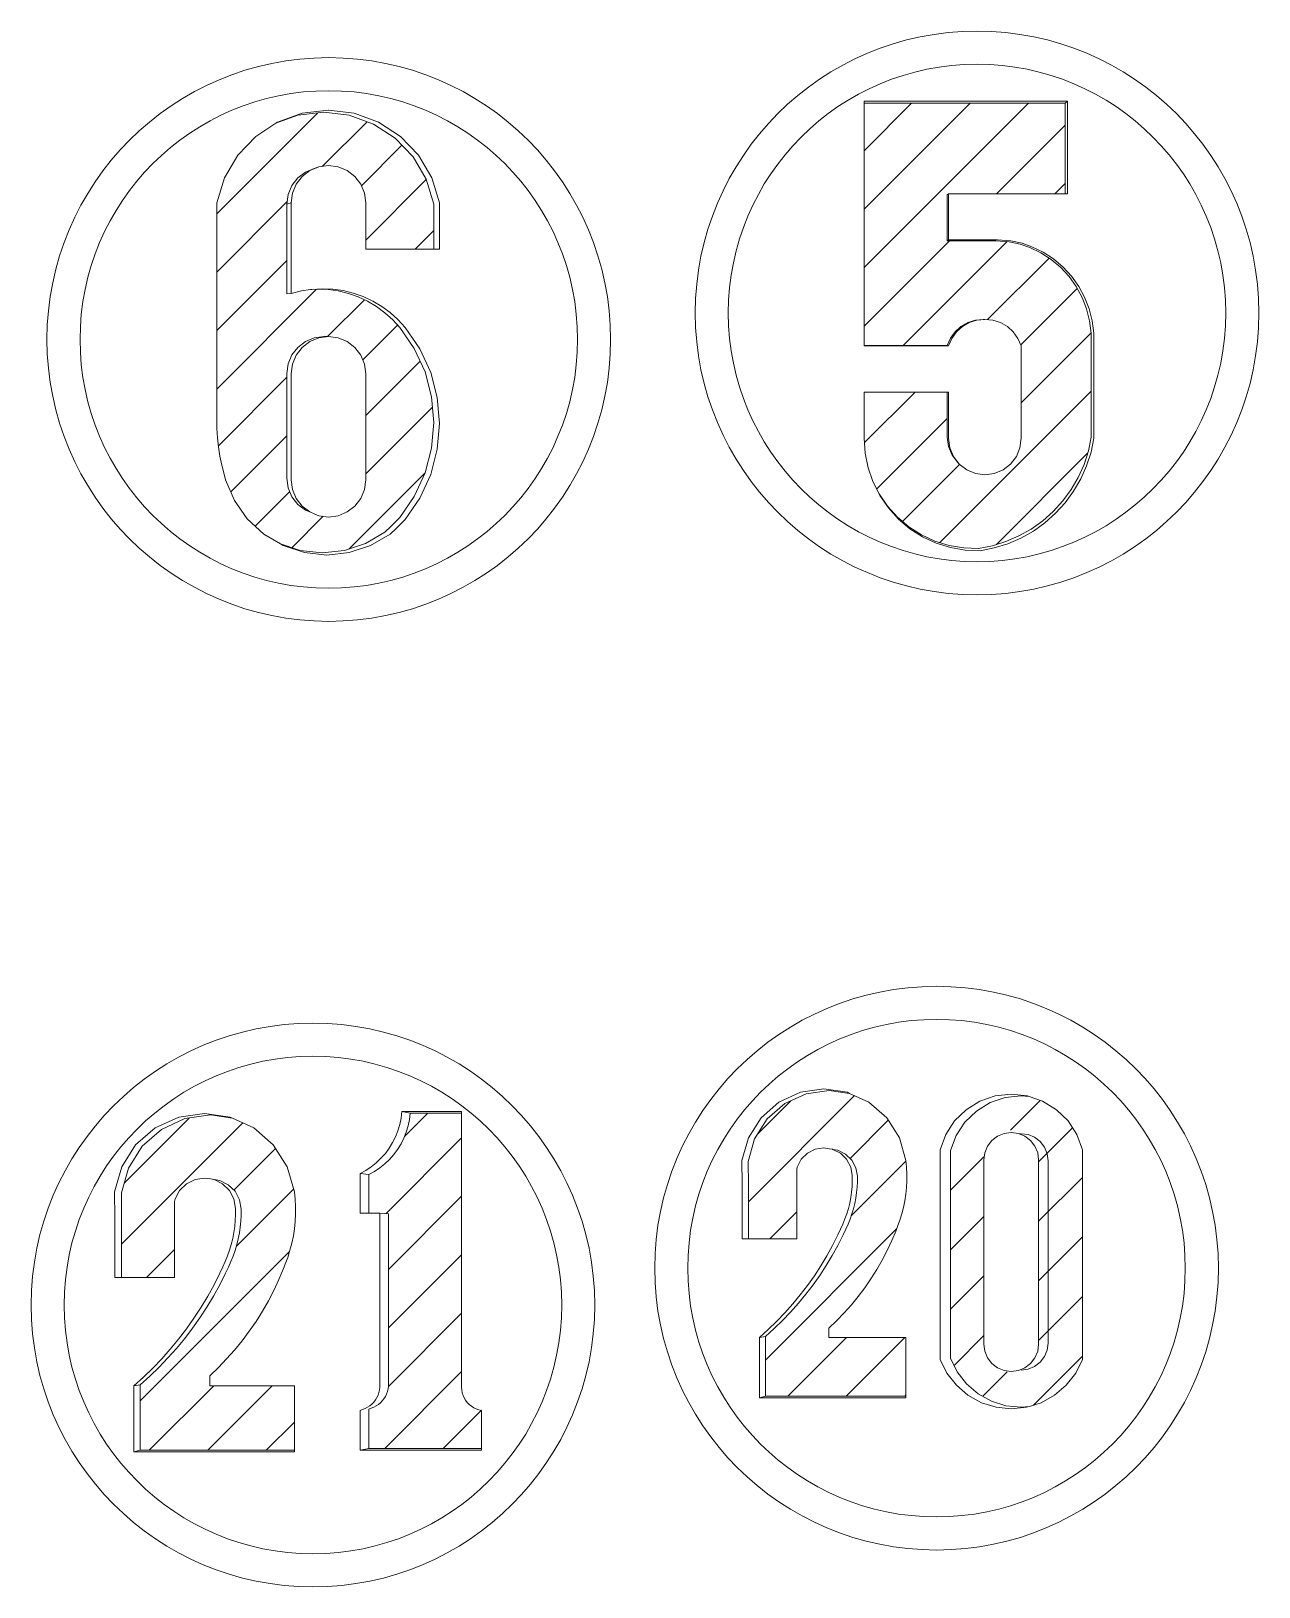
# Model space of a CAD drawing. Header units: inches. Extents: x 352 to 11605, y -941 to 2503.
# Drawn here: x 5006.18 to 5040.42, y 742.6 to 785.97 of the extents above; entities that cross this region are included whole.
import ezdxf

# ---------------------------------------------------------------- set-up
doc = ezdxf.new("R2010")
doc.units = ezdxf.units.IN
doc.header["$MEASUREMENT"] = 0
pattern_1 = [(45, (4354.5797, 1323.5204), (-0.8148213, 0.8148213), [])]

msp = doc.modelspace()

# ---------------------------------------------------------------- hatches: boundary and pattern name
at = {"lineweight": 20}
h = msp.add_hatch(dxfattribs=at)
h.set_pattern_fill('ANSI31', color=256, scale=9.218651)
h.set_pattern_definition(pattern_1)
h.paths.add_polyline_path([(5035.124, 779.129), (5034.891, 779.382), (5034.628, 779.604), (5034.341, 779.793), (5034.032, 779.944), (5033.764, 780.037), (5033.453, 780.103), (5033.083, 780.129), (5031.728, 780.129), (5031.728, 781.44), (5035.013, 781.44), (5035.013, 783.961), (5029.413, 783.961), (5029.413, 777.208), (5031.728, 777.208), (5031.818, 777.41), (5031.947, 777.589), (5032.111, 777.737), (5032.302, 777.847), (5032.512, 777.915), (5032.754, 777.941), (5032.999, 777.915), (5033.211, 777.846), (5033.404, 777.735), (5033.57, 777.585), (5033.7, 777.405), (5033.791, 777.201), (5033.791, 774.621), (5033.756, 774.359), (5033.655, 774.114), (5033.494, 773.904), (5033.284, 773.743), (5033.04, 773.642), (5032.777, 773.607), (5032.515, 773.642), (5032.27, 773.743), (5032.04, 773.92), (5031.862, 774.151), (5031.762, 774.393), (5031.728, 774.653), (5031.728, 775.911), (5029.413, 775.911), (5029.413, 774.621), (5029.441, 774.204), (5029.524, 773.794), (5029.646, 773.443), (5029.833, 773.073), (5030.067, 772.731), (5030.345, 772.424), (5030.661, 772.156), (5031.01, 771.933), (5031.385, 771.758), (5031.78, 771.635), (5032.189, 771.565), (5032.603, 771.551), (5032.989, 771.626), (5033.366, 771.743), (5033.727, 771.899), (5034.071, 772.092), (5034.391, 772.321), (5034.686, 772.583), (5034.951, 772.874), (5035.184, 773.192), (5035.381, 773.533), (5035.542, 773.893), (5035.663, 774.268), (5035.743, 774.653), (5035.743, 777.208), (5035.742, 777.552), (5035.698, 777.893), (5035.613, 778.227), (5035.488, 778.547), (5035.324, 778.849)])
h = msp.add_hatch(dxfattribs=at)
h.set_pattern_fill('ANSI31', color=256, scale=9.218651)
h.set_pattern_definition(pattern_1)
h.paths.add_polyline_path([(5016.461, 777.714), (5016.266, 777.928), (5016.05, 778.122), (5015.817, 778.294), (5015.568, 778.442), (5015.305, 778.564), (5015.032, 778.66), (5014.75, 778.729), (5014.463, 778.769), (5014.174, 778.781), (5013.976, 778.769), (5013.72, 778.729), (5013.437, 778.655), (5013.318, 778.645), (5013.318, 781.153), (5013.353, 781.42), (5013.456, 781.668), (5013.619, 781.881), (5013.832, 782.044), (5014.081, 782.147), (5014.207, 782.191), (5014.476, 782.226), (5014.745, 782.191), (5014.995, 782.087), (5015.21, 781.922), (5015.375, 781.707), (5015.479, 781.456), (5015.515, 781.188), (5015.515, 779.897), (5017.413, 779.897), (5017.413, 781.153), (5017.2, 781.843), (5016.835, 782.465), (5016.337, 782.988), (5015.733, 783.382), (5015.054, 783.627), (5014.347, 783.71), (5014.337, 783.71), (5013.62, 783.627), (5013.007, 783.406), (5012.447, 783.04), (5011.944, 782.512), (5011.575, 781.884), (5011.36, 781.188), (5011.36, 775.153), (5011.366, 774.894), (5011.383, 774.637), (5011.411, 774.38), (5011.451, 774.125), (5011.502, 773.872), (5011.564, 773.621), (5011.609, 773.466), (5011.853, 772.888), (5012.213, 772.374), (5012.673, 771.949), (5013.135, 771.676), (5013.686, 771.494), (5014.304, 771.428), (5014.922, 771.494), (5015.511, 771.689), (5016.046, 772.004), (5016.213, 772.159), (5016.461, 772.411), (5016.868, 773.002), (5017.168, 773.654), (5017.351, 774.348), (5017.413, 775.063), (5017.351, 775.778), (5017.168, 776.471), (5016.868, 777.123)])
h.paths.add_polyline_path([(5013.353, 776.695), (5013.456, 776.944), (5013.619, 777.157), (5013.832, 777.32), (5014.081, 777.423), (5014.347, 777.458), (5014.476, 777.456), (5014.745, 777.42), (5014.995, 777.316), (5015.21, 777.151), (5015.375, 776.936), (5015.479, 776.686), (5015.515, 776.417), (5015.515, 773.466), (5015.479, 773.197), (5015.375, 772.947), (5015.21, 772.732), (5014.995, 772.567), (5014.745, 772.463), (5014.476, 772.427), (5014.207, 772.463), (5014.081, 772.514), (5013.957, 772.567), (5013.832, 772.616), (5013.619, 772.78), (5013.456, 772.993), (5013.353, 773.241), (5013.318, 773.507), (5013.318, 776.429)], flags=16)
h = msp.add_hatch(dxfattribs=at)
h.set_pattern_fill('ANSI31', color=256, scale=9.218651)
h.set_pattern_definition(pattern_1)
h.paths.add_polyline_path([(5030.575, 749.555), (5028.423, 749.555), (5028.423, 749.808), (5028.643, 750.017), (5028.853, 750.236), (5029.055, 750.463), (5029.247, 750.698), (5029.43, 750.941), (5029.602, 751.191), (5029.763, 751.448), (5029.914, 751.711), (5030.055, 751.98), (5030.183, 752.255), (5030.301, 752.535), (5030.34, 752.644), (5030.407, 752.82), (5030.464, 752.998), (5030.512, 753.18), (5030.55, 753.363), (5030.578, 753.549), (5030.597, 753.735), (5030.606, 753.923), (5030.606, 754.11), (5030.595, 754.298), (5030.575, 754.484), (5030.394, 755.119), (5030.041, 755.677), (5029.543, 756.111), (5029.004, 756.359), (5028.44, 756.441), (5027.793, 756.347), (5027.199, 756.074), (5026.707, 755.644), (5026.357, 755.092), (5026.177, 754.463), (5026.184, 753.809), (5026.184, 752.305), (5027.531, 752.305), (5027.531, 754.282), (5027.657, 754.52), (5027.832, 754.69), (5028.049, 754.799), (5028.29, 754.837), (5028.44, 754.812), (5028.531, 754.799), (5028.535, 754.797), (5028.678, 754.775), (5028.894, 754.667), (5029.067, 754.499), (5029.18, 754.286), (5029.223, 754.048), (5029.223, 753.896), (5029.216, 753.743), (5029.202, 753.591), (5029.18, 753.44), (5029.15, 753.29), (5029.114, 753.142), (5029.071, 752.996), (5029.02, 752.852), (5028.963, 752.71), (5028.898, 752.572), (5028.827, 752.413), (5028.68, 752.121), (5028.522, 751.836), (5028.354, 751.556), (5028.175, 751.282), (5027.987, 751.016), (5027.788, 750.756), (5027.58, 750.505), (5027.362, 750.261), (5027.136, 750.026), (5026.901, 749.799), (5026.658, 749.581), (5026.658, 747.917), (5030.575, 747.917)])
h = msp.add_hatch(dxfattribs=at)
h.set_pattern_fill('ANSI31', color=256, scale=9.393641)
h.set_pattern_definition([(45, (4340.2982, 1334.1374), (-0.8302884, 0.8302884), [])])
h.paths.add_polyline_path([(5031.821, 754.761), (5031.821, 748.972), (5032.008, 748.592), (5032.268, 748.258), (5032.59, 747.982), (5032.961, 747.777), (5033.365, 747.65), (5033.786, 747.607), (5034.018, 747.631), (5034.349, 747.734), (5034.723, 747.942), (5035.048, 748.22), (5035.31, 748.558), (5035.499, 748.942), (5035.499, 754.788), (5035.342, 755.21), (5035.096, 755.588), (5034.773, 755.902), (5034.389, 756.139), (5034.012, 756.268), (5033.786, 756.293), (5033.343, 756.244), (5032.921, 756.099), (5032.54, 755.865), (5032.221, 755.554), (5031.977, 755.18)])
h.paths.add_polyline_path([(5034.277, 749.002), (5033.629, 748.505), (5032.823, 748.839), (5032.753, 749.37), (5032.753, 754.871), (5033.401, 755.368), (5033.701, 755.244), (5034.042, 755.205), (5034.277, 754.638)], flags=16)
h = msp.add_hatch(dxfattribs=at)
h.set_pattern_fill('ANSI31', color=256, scale=9.218651)
h.set_pattern_definition(pattern_1)
h.paths.add_polyline_path([(5013.524, 748.207), (5011.164, 748.207), (5011.164, 748.484), (5011.405, 748.714), (5011.636, 748.954), (5011.857, 749.203), (5012.068, 749.46), (5012.268, 749.726), (5012.456, 750.001), (5012.634, 750.282), (5012.799, 750.571), (5012.953, 750.866), (5013.094, 751.168), (5013.223, 751.474), (5013.266, 751.594), (5013.339, 751.786), (5013.402, 751.982), (5013.454, 752.181), (5013.496, 752.383), (5013.527, 752.586), (5013.548, 752.79), (5013.558, 752.996), (5013.557, 753.202), (5013.546, 753.407), (5013.524, 753.611), (5013.325, 754.307), (5012.937, 754.919), (5012.392, 755.395), (5011.801, 755.667), (5011.183, 755.757), (5010.473, 755.654), (5009.822, 755.355), (5009.282, 754.883), (5008.899, 754.277), (5008.702, 753.588), (5008.709, 752.871), (5008.709, 751.222), (5010.186, 751.222), (5010.186, 753.39), (5010.324, 753.651), (5010.516, 753.837), (5010.755, 753.957), (5011.018, 753.998), (5011.183, 753.971), (5011.282, 753.957), (5011.287, 753.955), (5011.444, 753.93), (5011.681, 753.812), (5011.87, 753.627), (5011.994, 753.394), (5012.041, 753.134), (5012.042, 752.966), (5012.034, 752.799), (5012.018, 752.632), (5011.994, 752.467), (5011.962, 752.302), (5011.922, 752.14), (5011.874, 751.979), (5011.819, 751.822), (5011.756, 751.666), (5011.685, 751.515), (5011.607, 751.341), (5011.446, 751.021), (5011.273, 750.708), (5011.088, 750.401), (5010.893, 750.101), (5010.686, 749.809), (5010.468, 749.525), (5010.24, 749.249), (5010.001, 748.982), (5009.753, 748.723), (5009.495, 748.475), (5009.229, 748.236), (5009.229, 746.411), (5013.524, 746.411)])
h = msp.add_hatch(dxfattribs=at)
h.set_pattern_fill('ANSI31', color=256, scale=9.218651)
h.set_pattern_definition(pattern_1)
h.paths.add_polyline_path([(5018.595, 747.561), (5018.526, 747.594), (5018.461, 747.635), (5018.401, 747.684), (5018.347, 747.739), (5018.3, 747.8), (5018.261, 747.867), (5018.23, 747.937), (5018.207, 748.011), (5018.193, 748.087), (5018.189, 748.164), (5018.189, 755.804), (5016.755, 755.804), (5016.734, 755.625), (5016.697, 755.449), (5016.646, 755.277), (5016.579, 755.11), (5016.499, 754.95), (5016.404, 754.797), (5016.297, 754.652), (5016.178, 754.518), (5016.047, 754.394), (5015.906, 754.282), (5015.756, 754.183), (5015.598, 754.098), (5015.598, 753.015), (5015.91, 753.015), (5016.148, 752.998), (5016.148, 748.194), (5016.138, 748.12), (5016.12, 748.047), (5016.095, 747.976), (5016.063, 747.909), (5016.023, 747.845), (5015.977, 747.786), (5015.925, 747.732), (5015.868, 747.684), (5015.806, 747.642), (5015.74, 747.607), (5015.67, 747.578), (5015.598, 747.558), (5015.598, 746.458), (5018.744, 746.458), (5018.744, 747.521), (5018.669, 747.537)])

# ---------------------------------------------------------------- linework, layer by layer
for p, q in [((5035.013, 783.961), (5035.013, 781.44)), ((5014.207, 782.191), (5014.476, 782.226)), ((5031.764, 781.44), (5031.764, 780.15)), ((5032.777, 777.938), (5032.999, 777.915)), ((5032.999, 777.915), (5033.211, 777.846)), ((5033.211, 777.846), (5033.404, 777.735)), ((5033.404, 777.735), (5033.57, 777.585)), ((5033.57, 777.585), (5033.7, 777.405)), ((5033.7, 777.405), (5033.791, 777.201)), ((5029.413, 777.208), (5031.728, 777.208)), ((5033.791, 777.201), (5033.791, 774.621)), ((5033.756, 774.359), (5033.655, 774.114)), ((5033.791, 774.621), (5033.756, 774.359)), ((5032.27, 773.743), (5032.06, 773.904)), ((5033.494, 773.904), (5033.284, 773.743)), ((5033.655, 774.114), (5033.494, 773.904)), ((5032.515, 773.642), (5032.27, 773.743)), ((5032.777, 773.607), (5032.515, 773.642)), ((5033.04, 773.642), (5032.777, 773.607)), ((5033.284, 773.743), (5033.04, 773.642)), ((5015.598, 754.098), (5015.598, 753.015)), ((5015.598, 746.458), (5018.744, 746.458))]:
    msp.add_line(p, q, dxfattribs=at)
for points in [[(5035.081, 784.021), (5029.413, 784.021), (5029.413, 783.961)], [(5031.764, 777.201), (5029.413, 777.201), (5029.413, 777.208), (5029.413, 783.961), (5035.013, 783.961), (5035.081, 784.021), (5035.081, 781.44), (5035.013, 781.44), (5031.764, 781.44), (5031.728, 781.406), (5031.728, 780.129), (5031.764, 780.15), (5033.132, 780.15), (5033.505, 780.124), (5033.82, 780.058), (5034.09, 779.964), (5034.402, 779.811), (5034.692, 779.621), (5034.957, 779.396), (5035.193, 779.141), (5035.395, 778.858)], [(5011.502, 773.872), (5011.451, 774.125), (5011.411, 774.38), (5011.383, 774.637), (5011.366, 774.894), (5011.36, 775.153), (5011.36, 781.188), (5011.575, 781.884), (5011.944, 782.512), (5012.447, 783.04), (5013.007, 783.406), (5013.057, 783.438), (5013.742, 783.686), (5014.466, 783.77), (5014.476, 783.77), (5015.19, 783.686), (5015.875, 783.438), (5016.486, 783.04)], [(5013.007, 783.406), (5013.62, 783.627), (5014.337, 783.71), (5014.347, 783.71), (5015.054, 783.627), (5015.733, 783.382), (5016.337, 782.988), (5016.835, 782.465), (5017.2, 781.843), (5017.413, 781.153), (5017.413, 779.897)], [(5014.476, 782.226), (5014.745, 782.191), (5014.995, 782.087), (5015.21, 781.922), (5015.375, 781.707), (5015.479, 781.456), (5015.515, 781.188), (5015.515, 779.897), (5017.413, 779.897), (5017.572, 779.897), (5017.572, 781.188), (5017.357, 781.884), (5016.989, 782.512), (5016.486, 783.04)], [(5016.361, 772.104), (5016.611, 772.359), (5017.022, 772.956), (5017.325, 773.614), (5017.51, 774.315), (5017.572, 775.037), (5017.51, 775.759), (5017.325, 776.459), (5017.022, 777.118), (5016.611, 777.715), (5016.414, 777.931), (5016.196, 778.127), (5015.961, 778.3), (5015.709, 778.449), (5015.444, 778.573), (5015.168, 778.67), (5014.883, 778.739), (5014.594, 778.78), (5014.301, 778.791), (5014.009, 778.774), (5013.976, 778.769), (5013.72, 778.729), (5013.437, 778.655), (5013.437, 781.188)], [(5013.437, 778.655), (5013.318, 778.645), (5013.318, 781.153)], [(5031.728, 780.129), (5033.083, 780.129), (5033.453, 780.103), (5033.764, 780.037), (5034.032, 779.944), (5034.341, 779.793), (5034.628, 779.604), (5034.891, 779.382), (5035.124, 779.129), (5035.324, 778.849), (5035.488, 778.547), (5035.613, 778.227), (5035.698, 777.893), (5035.742, 777.552), (5035.743, 777.208), (5035.743, 774.653), (5035.663, 774.268), (5035.542, 773.893), (5035.381, 773.533), (5035.184, 773.192), (5034.951, 772.874), (5034.686, 772.583), (5034.391, 772.321), (5034.071, 772.092), (5033.727, 771.899), (5033.366, 771.743), (5032.989, 771.626), (5032.603, 771.551), (5032.189, 771.565), (5031.78, 771.635), (5031.385, 771.758), (5031.01, 771.933), (5030.661, 772.156), (5030.345, 772.424), (5030.067, 772.731), (5029.833, 773.073), (5029.646, 773.443)], [(5013.135, 771.676), (5013.686, 771.494), (5014.304, 771.428), (5014.922, 771.494), (5015.511, 771.689), (5016.046, 772.004), (5016.213, 772.159), (5016.461, 772.411), (5016.868, 773.002), (5017.168, 773.654), (5017.351, 774.348), (5017.413, 775.063), (5017.351, 775.778), (5017.168, 776.471), (5016.868, 777.123), (5016.461, 777.714), (5016.266, 777.928), (5016.05, 778.122), (5015.817, 778.294), (5015.568, 778.442), (5015.305, 778.564), (5015.032, 778.66), (5014.75, 778.729), (5014.463, 778.769), (5014.174, 778.781), (5013.976, 778.769)], [(5029.524, 773.794), (5029.646, 773.443), (5029.661, 773.398), (5029.85, 773.025), (5030.086, 772.68), (5030.367, 772.37), (5030.686, 772.099), (5031.038, 771.874), (5031.417, 771.697), (5031.816, 771.573), (5032.229, 771.502), (5032.647, 771.488), (5033.037, 771.564), (5033.417, 771.682), (5033.783, 771.839), (5034.129, 772.035), (5034.453, 772.266), (5034.751, 772.53), (5035.018, 772.824), (5035.253, 773.145), (5035.453, 773.489), (5035.615, 773.853), (5035.737, 774.231), (5035.818, 774.621), (5035.818, 777.201), (5035.817, 777.549), (5035.773, 777.893), (5035.687, 778.229), (5035.56, 778.553), (5035.395, 778.858)], [(5013.957, 772.567), (5013.741, 772.732), (5013.576, 772.947), (5013.473, 773.197), (5013.437, 773.466), (5013.437, 776.417), (5013.473, 776.686), (5013.576, 776.936), (5013.741, 777.151), (5013.957, 777.316), (5014.207, 777.42), (5014.476, 777.456)], [(5031.899, 774.114), (5031.798, 774.359), (5031.764, 774.621), (5031.764, 775.911), (5031.728, 775.911), (5029.413, 775.911), (5029.413, 774.621), (5029.441, 774.204), (5029.524, 773.794)], [(5031.899, 774.114), (5032.06, 773.904), (5032.022, 773.943), (5031.862, 774.151), (5031.762, 774.393), (5031.728, 774.653), (5031.728, 775.911)], [(5016.361, 772.104), (5016.192, 771.949), (5015.652, 771.63), (5015.057, 771.433), (5014.433, 771.366), (5013.809, 771.433), (5013.214, 771.63), (5013.135, 771.676), (5012.673, 771.949), (5012.213, 772.374), (5011.853, 772.888), (5011.609, 773.466), (5011.564, 773.621), (5011.502, 773.872)], [(5026.011, 752.305), (5026.011, 753.824), (5026.005, 754.484), (5026.186, 755.119), (5026.54, 755.677), (5027.037, 756.111), (5027.637, 756.387), (5028.29, 756.482), (5028.944, 756.387), (5029.004, 756.359), (5029.543, 756.111), (5030.041, 755.677), (5030.394, 755.119), (5030.575, 754.484), (5030.595, 754.298), (5030.606, 754.11), (5030.606, 753.923), (5030.597, 753.735), (5030.578, 753.549), (5030.55, 753.363), (5030.512, 753.18), (5030.464, 752.998), (5030.407, 752.82), (5030.34, 752.644), (5030.301, 752.535), (5030.183, 752.255), (5030.055, 751.98), (5029.914, 751.711), (5029.763, 751.448), (5029.602, 751.191), (5029.43, 750.941), (5029.247, 750.698), (5029.055, 750.463), (5028.853, 750.236), (5028.643, 750.017), (5028.423, 749.808), (5028.423, 749.555), (5030.575, 749.555), (5030.575, 747.917), (5030.575, 747.873), (5026.49, 747.873)], [(5026.184, 752.305), (5026.184, 753.809), (5026.177, 754.463), (5026.357, 755.092), (5026.707, 755.644), (5027.199, 756.074), (5027.793, 756.347), (5028.44, 756.441), (5029.004, 756.359)], [(5034.018, 747.631), (5033.786, 747.607), (5033.365, 747.65), (5032.961, 747.777), (5032.59, 747.982), (5032.268, 748.258), (5032.008, 748.592), (5031.821, 748.972), (5031.821, 754.761), (5031.977, 755.18), (5032.221, 755.554), (5032.54, 755.865), (5032.921, 756.099), (5033.343, 756.244), (5033.786, 756.293), (5034.012, 756.268)], [(5008.52, 751.222), (5008.52, 752.888), (5008.513, 753.611), (5008.712, 754.307), (5009.099, 754.919), (5009.644, 755.395), (5010.302, 755.698), (5011.018, 755.801), (5011.735, 755.698), (5011.801, 755.667), (5012.392, 755.395), (5012.937, 754.919), (5013.325, 754.307), (5013.524, 753.611), (5013.546, 753.407), (5013.557, 753.202), (5013.558, 752.996), (5013.548, 752.79), (5013.527, 752.586), (5013.496, 752.383), (5013.454, 752.181), (5013.402, 751.982), (5013.339, 751.786), (5013.266, 751.594), (5013.223, 751.474), (5013.094, 751.168), (5012.953, 750.866), (5012.799, 750.571), (5012.634, 750.282), (5012.456, 750.001), (5012.268, 749.726), (5012.068, 749.46), (5011.857, 749.203), (5011.636, 748.954), (5011.405, 748.714), (5011.164, 748.484), (5011.164, 748.207), (5013.524, 748.207), (5013.524, 746.411), (5013.524, 746.364), (5009.045, 746.364)], [(5008.709, 751.222), (5008.709, 752.871), (5008.702, 753.588), (5008.899, 754.277), (5009.282, 754.883), (5009.822, 755.355), (5010.473, 755.654), (5011.183, 755.757), (5011.801, 755.667)], [(5015.355, 746.411), (5018.744, 746.411), (5018.744, 746.458), (5018.744, 747.521), (5018.669, 747.537), (5018.595, 747.561), (5018.526, 747.594), (5018.461, 747.635), (5018.401, 747.684), (5018.347, 747.739), (5018.3, 747.8), (5018.261, 747.867), (5018.23, 747.937), (5018.207, 748.011), (5018.193, 748.087), (5018.189, 748.164), (5018.189, 755.804), (5018.189, 755.849), (5016.523, 755.849), (5016.502, 755.668), (5016.465, 755.491), (5016.413, 755.317), (5016.346, 755.148), (5016.264, 754.986), (5016.169, 754.831), (5016.061, 754.686), (5015.94, 754.55), (5015.808, 754.425), (5015.666, 754.312), (5015.515, 754.212), (5015.355, 754.125), (5015.355, 753.015), (5015.598, 753.015), (5015.91, 753.015), (5015.91, 748.164), (5015.9, 748.089), (5015.883, 748.015), (5015.857, 747.944), (5015.824, 747.876), (5015.784, 747.811), (5015.738, 747.752), (5015.685, 747.697), (5015.628, 747.648), (5015.565, 747.606), (5015.498, 747.57), (5015.428, 747.542), (5015.355, 747.521), (5015.355, 746.411), (5015.598, 746.458), (5015.598, 747.558), (5015.67, 747.578), (5015.74, 747.607), (5015.806, 747.642), (5015.868, 747.684), (5015.925, 747.732), (5015.977, 747.786), (5016.023, 747.845), (5016.063, 747.909), (5016.095, 747.976), (5016.12, 748.047), (5016.138, 748.12), (5016.148, 748.194), (5016.148, 752.998), (5015.91, 753.015)], [(5015.355, 754.125), (5015.598, 754.098), (5015.756, 754.183), (5015.906, 754.282), (5016.047, 754.394), (5016.178, 754.518), (5016.297, 754.652), (5016.404, 754.797), (5016.499, 754.95), (5016.579, 755.11), (5016.646, 755.277), (5016.697, 755.449), (5016.734, 755.625), (5016.755, 755.804)], [(5016.523, 755.849), (5016.755, 755.804), (5018.189, 755.804)], [(5033.786, 748.642), (5033.982, 748.668), (5034.164, 748.743), (5034.32, 748.863), (5034.44, 749.019), (5034.515, 749.201), (5034.541, 749.396), (5034.541, 754.48), (5034.515, 754.675), (5034.44, 754.857), (5034.32, 755.013), (5034.164, 755.133), (5033.982, 755.208), (5033.786, 755.234), (5033.515, 755.265), (5033.318, 755.239), (5033.134, 755.163), (5032.976, 755.042), (5032.855, 754.884), (5032.779, 754.7), (5032.753, 754.503), (5032.753, 749.37)], [(5032.753, 749.37), (5032.779, 749.173), (5032.855, 748.989), (5032.976, 748.831), (5033.134, 748.71), (5033.318, 748.634), (5033.515, 748.608), (5033.712, 748.634), (5033.896, 748.71), (5034.054, 748.831), (5034.175, 748.989), (5034.251, 749.173), (5034.277, 749.37), (5034.277, 754.503), (5034.251, 754.7), (5034.175, 754.884), (5034.054, 755.042), (5033.896, 755.163), (5033.712, 755.239), (5033.515, 755.265)], [(5026.011, 752.305), (5026.184, 752.305), (5027.531, 752.305), (5027.531, 754.238), (5027.543, 754.305), (5027.657, 754.52), (5027.832, 754.69), (5028.049, 754.799), (5028.29, 754.837), (5028.44, 754.812), (5028.531, 754.799), (5028.535, 754.797)], [(5028.923, 754.52), (5028.749, 754.69), (5028.535, 754.797), (5028.678, 754.775), (5028.894, 754.667), (5029.067, 754.499), (5029.18, 754.286), (5029.223, 754.048), (5029.223, 753.896), (5029.216, 753.743), (5029.202, 753.591), (5029.18, 753.44), (5029.15, 753.29), (5029.114, 753.142), (5029.071, 752.996), (5029.02, 752.852), (5028.963, 752.71), (5028.898, 752.572), (5028.827, 752.413), (5028.68, 752.121), (5028.522, 751.836), (5028.354, 751.556), (5028.175, 751.282), (5027.987, 751.016), (5027.788, 750.756), (5027.58, 750.505), (5027.362, 750.261), (5027.136, 750.026), (5026.901, 749.799), (5026.658, 749.581)], [(5028.923, 754.52), (5029.037, 754.305), (5029.081, 754.065), (5029.081, 753.911), (5029.074, 753.757), (5029.059, 753.604), (5029.037, 753.451), (5029.008, 753.3), (5028.971, 753.15), (5028.927, 753.002), (5028.876, 752.857), (5028.818, 752.714), (5028.753, 752.574), (5028.681, 752.414), (5028.532, 752.12), (5028.373, 751.831), (5028.203, 751.548), (5028.023, 751.272), (5027.832, 751.003), (5027.632, 750.741), (5027.422, 750.487), (5027.202, 750.241), (5026.973, 750.003), (5026.736, 749.774), (5026.49, 749.555), (5026.49, 747.873), (5026.658, 747.917), (5030.575, 747.917)], [(5008.52, 751.222), (5008.709, 751.222), (5010.186, 751.222), (5010.186, 753.342), (5010.199, 753.415), (5010.324, 753.651), (5010.516, 753.837), (5010.755, 753.957), (5011.018, 753.998), (5011.183, 753.971), (5011.282, 753.957), (5011.287, 753.955)], [(5011.712, 753.651), (5011.521, 753.837), (5011.287, 753.955), (5011.444, 753.93), (5011.681, 753.812), (5011.87, 753.627), (5011.994, 753.394), (5012.041, 753.134), (5012.042, 752.966), (5012.034, 752.799), (5012.018, 752.632), (5011.994, 752.467), (5011.962, 752.302), (5011.922, 752.14), (5011.874, 751.979), (5011.819, 751.822), (5011.756, 751.666), (5011.685, 751.515), (5011.607, 751.341), (5011.446, 751.021), (5011.273, 750.708), (5011.088, 750.401), (5010.893, 750.101), (5010.686, 749.809), (5010.468, 749.525), (5010.24, 749.249), (5010.001, 748.982), (5009.753, 748.723), (5009.495, 748.475), (5009.229, 748.236)], [(5011.712, 753.651), (5011.838, 753.415), (5011.886, 753.152), (5011.886, 752.983), (5011.878, 752.814), (5011.862, 752.646), (5011.837, 752.479), (5011.805, 752.313), (5011.765, 752.149), (5011.716, 751.987), (5011.661, 751.827), (5011.597, 751.671), (5011.526, 751.518), (5011.447, 751.342), (5011.284, 751.019), (5011.109, 750.702), (5010.923, 750.393), (5010.725, 750.09), (5010.516, 749.795), (5010.297, 749.508), (5010.066, 749.229), (5009.825, 748.959), (5009.575, 748.699), (5009.314, 748.448), (5009.045, 748.207), (5009.045, 746.364), (5009.229, 746.411), (5013.524, 746.411)], [(5026.49, 749.555), (5026.658, 749.581), (5026.658, 747.917)], [(5009.045, 748.207), (5009.229, 748.236), (5009.229, 746.411)]]:
    msp.add_lwpolyline(points, dxfattribs=at)
for points in [[(5013.437, 781.188), (5013.473, 781.456), (5013.576, 781.707), (5013.741, 781.922), (5013.957, 782.087), (5014.207, 782.191), (5014.081, 782.147), (5013.832, 782.044), (5013.619, 781.881), (5013.456, 781.668), (5013.353, 781.42), (5013.318, 781.153)], [(5031.764, 777.201), (5031.854, 777.405), (5031.985, 777.585), (5032.151, 777.735), (5032.344, 777.846), (5032.556, 777.915), (5032.777, 777.938), (5032.732, 777.938), (5032.512, 777.915), (5032.302, 777.847), (5032.111, 777.737), (5031.947, 777.589), (5031.818, 777.41), (5031.728, 777.208)], [(5015.21, 772.732), (5014.995, 772.567), (5014.745, 772.463), (5014.476, 772.427), (5014.207, 772.463), (5014.081, 772.514), (5013.957, 772.567), (5013.832, 772.616), (5013.619, 772.78), (5013.456, 772.993), (5013.353, 773.241), (5013.318, 773.507), (5013.318, 776.429), (5013.353, 776.695), (5013.456, 776.944), (5013.619, 777.157), (5013.832, 777.32), (5014.081, 777.423), (5014.347, 777.458), (5014.476, 777.456), (5014.745, 777.42), (5014.995, 777.316), (5015.21, 777.151), (5015.375, 776.936), (5015.479, 776.686), (5015.515, 776.417), (5015.515, 773.466), (5015.479, 773.197), (5015.375, 772.947)], [(5035.048, 748.22), (5034.723, 747.942), (5034.349, 747.734), (5034.018, 747.631), (5033.941, 747.606), (5033.515, 747.563), (5033.089, 747.606), (5032.681, 747.734), (5032.307, 747.942), (5031.982, 748.22), (5031.719, 748.558), (5031.53, 748.942), (5031.53, 754.788), (5031.688, 755.21), (5031.934, 755.588), (5032.257, 755.902), (5032.64, 756.139), (5033.067, 756.285), (5033.515, 756.335), (5033.963, 756.285), (5034.012, 756.268), (5034.389, 756.139), (5034.773, 755.902), (5035.096, 755.588), (5035.342, 755.21), (5035.499, 754.788), (5035.499, 748.942), (5035.31, 748.558)]]:
    msp.add_lwpolyline(points, close=True, dxfattribs=at)
for centre, radius in [((5032.56, 778.116), 7.858), ((5014.484, 777.376), 7.858), ((5032.56, 778.116), 6.936), ((5014.484, 777.376), 6.936), ((5031.43, 751.485), 7.858), ((5014.042, 750.457), 7.858), ((5031.43, 751.485), 6.936), ((5014.042, 750.457), 6.936)]:
    msp.add_circle(centre, radius, dxfattribs=at)

doc.saveas('drawing.dxf')
